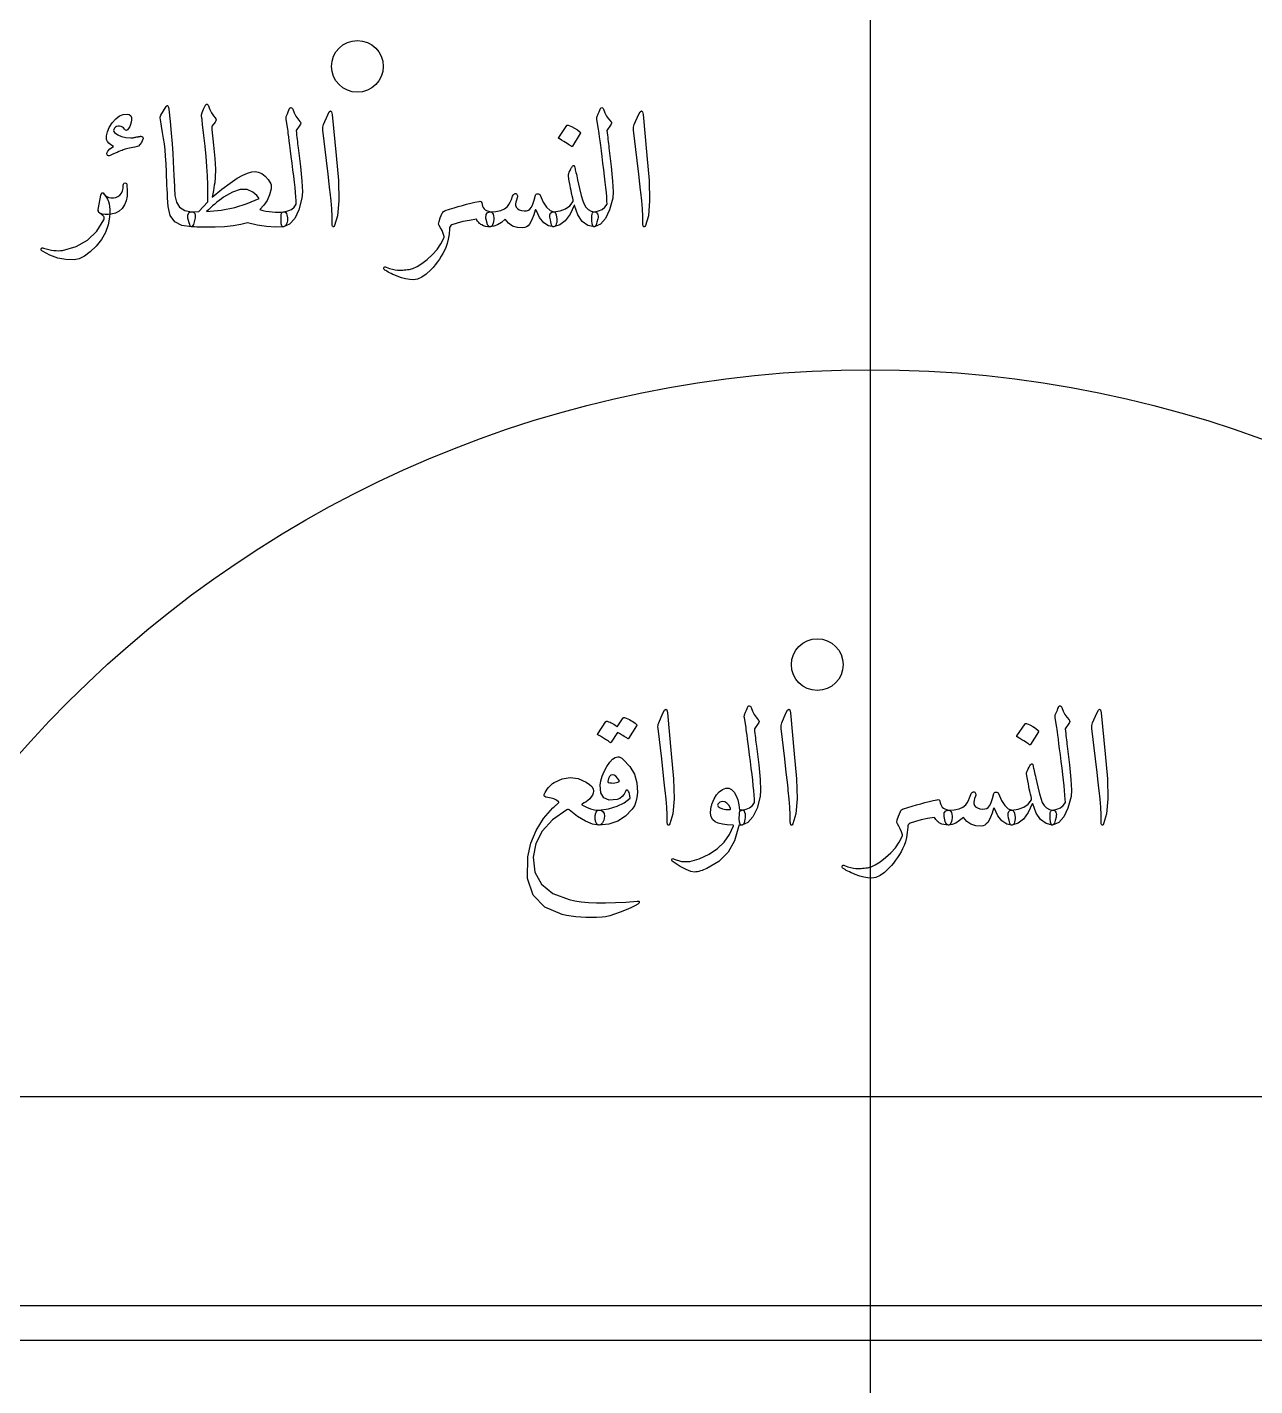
# Model space of a CAD drawing. Header units: millimetres. Extents: x -91 to 91, y -91 to 118.
# Drawn here: x -26.08 to 11.89, y 3.65 to 45.69 of the extents above; entities that cross this region are included whole.
import ezdxf

# ---------------------------------------------------------------- set-up
doc = ezdxf.new("R2010")
doc.units = ezdxf.units.MM
for name, color, linetype in [('ENGRAVE', 7, 'Continuous'), ('ENGRAVE_FINE', 8, 'Continuous'), ('TEXT', 5, 'Continuous')]:
    doc.layers.add(name, color=color, linetype=linetype)

msp = doc.modelspace()

# ---------------------------------------------------------------- linework, layer by layer
at = {"layer": 'ENGRAVE'}
msp.add_lwpolyline([(0, -81.9), (0, 81.9)], dxfattribs=at)
msp.add_lwpolyline([(0, -81.9), (0, 81.9)], dxfattribs=at)
for centre, radius in [((0, 0), 90.5359), ((0, 0), 88.1535), ((0, 0), 83.7291), ((0, 0), 81.9), ((0, 23.4034), 58.4966), ((0, 0), 53.6109), ((-15.8684, 44.4789), 0.8), ((0, 0), 35.0931), ((-1.6431, 25.9652), 0.8)]:
    msp.add_circle(centre, radius, dxfattribs=at)
msp.add_arc((0, 87.485), 102.6048, 219.725372, 320.274628, dxfattribs=at)
at = {"layer": 'ENGRAVE_FINE'}
for points in [[(70.1335, 12.5914), (-70.1335, 12.5914)], [(62.5216, 6.129), (-62.5216, 6.129)], [(61.0906, 5.049), (-61.0906, 5.049)]]:
    msp.add_lwpolyline(points, dxfattribs=at)
at = {"layer": 'TEXT'}
for points in [[(-19.2731, 39.6379), (-19.4804, 39.5811), (-19.7149, 39.5398), (-19.9764, 39.5139), (-20.2651, 39.5036), (-20.4099, 39.5017), (-20.5396, 39.501), (-20.654, 39.5017), (-20.7533, 39.5036), (-20.8374, 39.5062), (-20.9064, 39.5088), (-20.9601, 39.5113), (-20.9987, 39.5139), (-21.0191, 39.5252), (-21.0388, 39.5488), (-21.0578, 39.5846), (-21.0762, 39.6327), (-21.1121, 39.7784), (-21.1111, 39.8846), (-21.0733, 39.9515), (-20.9987, 39.9789), (-20.7766, 39.9841), (-20.4924, 40.2889), (-20.4927, 40.5433), (-20.4989, 40.8107), (-20.5108, 41.091), (-20.5286, 41.3842), (-20.5522, 41.69), (-20.5815, 42.008), (-20.6167, 42.3384), (-20.6577, 42.681), (-20.6628, 42.73), (-20.6674, 42.774), (-20.6718, 42.8127), (-20.6758, 42.8463), (-20.6799, 42.8747), (-20.6842, 42.8979), (-20.6889, 42.916), (-20.6939, 42.9289), (-20.6939, 42.978), (-20.6732, 43.0529), (-20.6319, 43.1537), (-20.5699, 43.2803), (-20.5615, 43.2938), (-20.5518, 43.3035), (-20.5409, 43.3093), (-20.5286, 43.3113), (-20.5163, 43.309), (-20.5053, 43.3022), (-20.4957, 43.2909), (-20.4873, 43.2751), (-20.433, 43.1463), (-20.3788, 43.0387), (-20.3245, 42.9525), (-20.2703, 42.8876), (-20.247, 42.8579), (-20.2393, 42.8256), (-20.247, 42.7907), (-20.2703, 42.7533), (-20.3581, 42.6396), (-20.3688, 42.6209), (-20.3749, 42.5957), (-20.3765, 42.5641), (-20.3736, 42.526), (-20.3164, 42.0377), (-20.2793, 41.627), (-20.2622, 41.2938), (-20.2651, 41.038), (-20.269, 40.9923), (-20.2754, 40.9379), (-20.2845, 40.8748), (-20.2961, 40.803), (-20.31, 40.7227), (-20.3258, 40.6344), (-20.3436, 40.538), (-20.3633, 40.4335), (-20.0659, 40.6754), (-19.8092, 40.8688), (-19.5931, 41.0138), (-19.4178, 41.1104), (-19.2657, 41.1727), (-19.1349, 41.2098), (-19.0255, 41.2218), (-18.9373, 41.2085), (-18.822, 41.1604), (-18.719, 41.0832), (-18.6283, 40.977), (-18.5498, 40.8417), (-18.5395, 40.8149), (-18.5343, 40.781), (-18.5343, 40.74), (-18.5395, 40.6919), (-18.5886, 40.5023), (-18.6635, 40.3315), (-18.7642, 40.1794), (-18.8908, 40.0461), (-18.7933, 40.0223), (-18.6971, 40.0028), (-18.6021, 39.9875), (-18.5085, 39.9763), (-18.4162, 39.9697), (-18.3251, 39.9679), (-18.2353, 39.971), (-18.1469, 39.9789), (-18.1139, 39.977), (-18.0874, 39.9608), (-18.0674, 39.9305), (-18.0539, 39.8859), (-18.0367, 39.7926), (-18.0319, 39.7141), (-18.0393, 39.6505), (-18.059, 39.6018), (-18.0858, 39.5633), (-18.1094, 39.5359), (-18.1297, 39.5194), (-18.1469, 39.5139), (-18.4071, 39.5062), (-18.6816, 39.5243), (-18.9703, 39.5682), (-19.2731, 39.6379)], [(-22.683, 41.9938), (-22.7503, 41.9812), (-22.8128, 41.9693), (-22.8704, 41.958), (-22.9232, 41.9473), (-22.9709, 41.937), (-23.013, 41.9267), (-23.0497, 41.9163), (-23.0808, 41.906), (-23.1125, 41.8942), (-23.1506, 41.8795), (-23.1951, 41.8619), (-23.2461, 41.8414), (-23.3036, 41.8177), (-23.3676, 41.7904), (-23.4379, 41.7596), (-23.5148, 41.7252), (-23.5461, 41.7148), (-23.5729, 41.7148), (-23.5952, 41.7252), (-23.613, 41.7458), (-23.6236, 41.7965), (-23.5936, 41.8556), (-23.5229, 41.9231), (-23.4115, 41.999), (-23.4967, 42.0474), (-23.5613, 42.0997), (-23.6052, 42.1559), (-23.6285, 42.216), (-23.633, 42.3293), (-23.6052, 42.4523), (-23.5451, 42.5851), (-23.4528, 42.7275), (-23.3427, 42.855), (-23.2293, 42.9432), (-23.1128, 42.9919), (-22.993, 43.0013), (-22.9261, 42.9845), (-22.8806, 42.9496), (-22.8564, 42.8967), (-22.8535, 42.8256), (-22.8651, 42.7488), (-22.8845, 42.6784), (-22.9116, 42.6144), (-22.9465, 42.557), (-22.9814, 42.5166), (-23.0137, 42.4988), (-23.0434, 42.5037), (-23.0705, 42.5311), (-23.1015, 42.5721), (-23.1376, 42.6022), (-23.179, 42.6212), (-23.2255, 42.6293), (-23.2742, 42.6293), (-23.3172, 42.619), (-23.3543, 42.5983), (-23.3856, 42.5673), (-23.4086, 42.5298), (-23.4153, 42.495), (-23.406, 42.4627), (-23.3805, 42.433), (-23.2849, 42.3623), (-23.1686, 42.3103), (-23.0317, 42.277), (-22.8742, 42.2625), (-22.8604, 42.263), (-22.8451, 42.2644), (-22.8281, 42.2668), (-22.8096, 42.2702), (-22.7894, 42.2743), (-22.7676, 42.2786), (-22.7442, 42.2833), (-22.7192, 42.2883), (-22.692, 42.2933), (-22.6675, 42.298), (-22.6455, 42.3024), (-22.6262, 42.3064), (-22.6091, 42.3098), (-22.5939, 42.3122), (-22.5806, 42.3137), (-22.5693, 42.3141), (-22.548, 42.3119), (-22.5306, 42.3051), (-22.517, 42.2938), (-22.5073, 42.278), (-22.5012, 42.2628), (-22.4983, 42.2483), (-22.4986, 42.2344), (-22.5022, 42.2211), (-22.5522, 42.1275), (-22.599, 42.0584), (-22.6426, 42.0138), (-22.683, 41.9938)], [(-21.784, 43.2338), (-21.774, 43.2493), (-21.7647, 43.2596), (-21.7559, 43.2648), (-21.7479, 43.2648), (-21.7356, 43.258), (-21.7246, 43.2376), (-21.7149, 43.2037), (-21.7065, 43.1563), (-21.6639, 42.7704), (-21.629, 42.4136), (-21.6019, 42.0858), (-21.5825, 41.7872), (-21.5701, 41.5317), (-21.5586, 41.3028), (-21.5482, 41.1003), (-21.5386, 40.9244), (-21.5304, 40.7749), (-21.5238, 40.6518), (-21.5188, 40.5553), (-21.5154, 40.4852), (-21.4695, 40.2753), (-21.3681, 40.121), (-21.2112, 40.0222), (-20.9987, 39.9789), (-20.9396, 39.9634), (-20.9019, 39.9272), (-20.8854, 39.8704), (-20.8902, 39.7929), (-20.9145, 39.6709), (-20.9406, 39.5837), (-20.9687, 39.5314), (-20.9987, 39.5139), (-21.2977, 39.5533), (-21.518, 39.6715), (-21.6594, 39.8685), (-21.722, 40.1442), (-21.7319, 40.2761), (-21.7408, 40.4084), (-21.7487, 40.5409), (-21.7556, 40.6738), (-21.7619, 40.807), (-21.7679, 40.9405), (-21.7735, 41.0744), (-21.7789, 41.2085), (-21.7886, 41.4644), (-21.8021, 41.6948), (-21.8196, 41.8997), (-21.8409, 42.0791), (-21.8661, 42.2513), (-21.8951, 42.4349), (-21.928, 42.6298), (-21.9649, 42.8359), (-21.9697, 42.8731), (-21.9687, 42.907), (-21.962, 42.9377), (-21.9494, 42.9651)], [(-18.0694, 42.9238), (-18.0345, 43.0081), (-18.0074, 43.0749), (-17.988, 43.1243), (-17.9764, 43.1563), (-17.9673, 43.1766), (-17.9557, 43.1911), (-17.9415, 43.1999), (-17.9247, 43.2028), (-17.9056, 43.1995), (-17.8898, 43.1899), (-17.8772, 43.1737), (-17.8679, 43.1511), (-17.8249, 43.0403), (-17.7736, 42.9406), (-17.7138, 42.8518), (-17.6457, 42.774), (-17.6267, 42.7491), (-17.6212, 42.721), (-17.6292, 42.6897), (-17.6509, 42.6551), (-17.7645, 42.495), (-17.7568, 42.4233), (-17.749, 42.3529), (-17.7413, 42.2838), (-17.7335, 42.216), (-17.7258, 42.1495), (-17.718, 42.0842), (-17.7103, 42.0203), (-17.7025, 41.9577), (-17.6312, 41.3777), (-17.5876, 40.9244), (-17.5718, 40.5976), (-17.5837, 40.3974), (-17.6812, 40.0341), (-17.8085, 39.7658), (-17.9654, 39.5924), (-18.152, 39.5139), (-18.1572, 39.5139), (-18.1624, 39.5139), (-18.1675, 39.5139), (-18.1727, 39.5139), (-18.2034, 39.543), (-18.2231, 39.6095), (-18.2318, 39.7135), (-18.2295, 39.8549), (-18.2247, 39.9072), (-18.2101, 39.9453), (-18.1859, 39.9692), (-18.152, 39.9789), (-18.0209, 40.0051), (-17.9118, 40.0525), (-17.8246, 40.1213), (-17.7594, 40.2114), (-17.7637, 40.3196), (-17.7716, 40.4426), (-17.7831, 40.5805), (-17.7981, 40.7332), (-17.8164, 40.9001), (-17.8375, 41.0806), (-17.8616, 41.2747), (-17.8885, 41.4823), (-17.9134, 41.6864), (-17.9363, 41.8698), (-17.9573, 42.0326), (-17.9764, 42.1746), (-17.9928, 42.2961), (-18.0061, 42.3968), (-18.0161, 42.4769), (-18.0229, 42.5363), (-18.0745, 42.8308), (-18.0761, 42.8598), (-18.0758, 42.885), (-18.0736, 42.9063), (-18.0694, 42.9238)], [(-16.7881, 42.9754), (-16.7387, 43.071), (-16.699, 43.1046), (-16.6689, 43.0762), (-16.6486, 42.9858), (-16.5298, 41.72), (-16.459, 40.9431), (-16.4432, 40.3225), (-16.4823, 39.8581), (-16.5763, 39.5501), (-16.5934, 39.5249), (-16.6085, 39.5113), (-16.6218, 39.5094), (-16.6331, 39.5191), (-16.6421, 39.5343), (-16.6486, 39.554), (-16.6525, 39.5782), (-16.6537, 39.6069), (-16.6537, 39.8307), (-16.6641, 40.068), (-16.6847, 40.3189), (-16.7157, 40.5834), (-16.7225, 40.6525), (-16.7429, 40.8391), (-16.7768, 41.1433), (-16.8242, 41.565), (-16.9379, 42.5001), (-16.9405, 42.5499), (-16.9379, 42.5957), (-16.9302, 42.6377), (-16.9172, 42.6758)], [(-8.4546, 42.9238), (-8.4197, 43.0081), (-8.3926, 43.0749), (-8.3732, 43.1243), (-8.3616, 43.1563), (-8.3526, 43.1766), (-8.3409, 43.1911), (-8.3267, 43.1999), (-8.3099, 43.2028), (-8.2909, 43.1995), (-8.2751, 43.1899), (-8.2625, 43.1737), (-8.2531, 43.1511), (-8.2102, 43.0403), (-8.1588, 42.9406), (-8.0991, 42.8518), (-8.0309, 42.774), (-8.0119, 42.7491), (-8.0064, 42.721), (-8.0145, 42.6897), (-8.0361, 42.6551), (-8.1498, 42.495), (-8.142, 42.4233), (-8.1343, 42.3529), (-8.1265, 42.2838), (-8.1188, 42.216), (-8.111, 42.1495), (-8.1033, 42.0842), (-8.0955, 42.0203), (-8.0878, 41.9577), (-8.0164, 41.3777), (-7.9728, 40.9244), (-7.957, 40.5976), (-7.9689, 40.3974), (-8.0665, 40.0341), (-8.1937, 39.7658), (-8.3506, 39.5924), (-8.5373, 39.5139), (-8.5424, 39.5139), (-8.5476, 39.5139), (-8.5528, 39.5139), (-8.5579, 39.5139), (-8.5886, 39.543), (-8.6083, 39.6095), (-8.617, 39.7135), (-8.6147, 39.8549), (-8.6099, 39.9072), (-8.5954, 39.9453), (-8.5712, 39.9692), (-8.5373, 39.9789), (-8.4062, 40.0051), (-8.297, 40.0525), (-8.2098, 40.1213), (-8.1446, 40.2114), (-8.149, 40.3196), (-8.1569, 40.4426), (-8.1683, 40.5805), (-8.1834, 40.7332), (-8.2016, 40.9001), (-8.2227, 41.0806), (-8.2468, 41.2747), (-8.2738, 41.4823), (-8.2986, 41.6864), (-8.3216, 41.8698), (-8.3425, 42.0326), (-8.3616, 42.1746), (-8.3781, 42.2961), (-8.3913, 42.3968), (-8.4013, 42.4769), (-8.4081, 42.5363), (-8.4598, 42.8308), (-8.4614, 42.8598), (-8.461, 42.885), (-8.4588, 42.9063), (-8.4546, 42.9238)], [(-7.1733, 42.9754), (-7.1239, 43.071), (-7.0842, 43.1046), (-7.0542, 43.0762), (-7.0338, 42.9858), (-6.915, 41.72), (-6.8443, 40.9431), (-6.8284, 40.3225), (-6.8675, 39.8581), (-6.9615, 39.5501), (-6.9786, 39.5249), (-6.9938, 39.5113), (-7.007, 39.5094), (-7.0183, 39.5191), (-7.0274, 39.5343), (-7.0338, 39.554), (-7.0377, 39.5782), (-7.039, 39.6069), (-7.039, 39.8307), (-7.0493, 40.068), (-7.07, 40.3189), (-7.101, 40.5834), (-7.1078, 40.6525), (-7.1281, 40.8391), (-7.162, 41.1433), (-7.2095, 41.565), (-7.3231, 42.5001), (-7.3257, 42.5499), (-7.3231, 42.5957), (-7.3154, 42.6377), (-7.3025, 42.6758)], [(-9.3897, 42.65), (-9.3833, 42.6564), (-9.3742, 42.6603), (-9.3626, 42.6616), (-9.3484, 42.6603), (-9.248, 42.6196), (-9.1534, 42.5699), (-9.0646, 42.5111), (-8.9816, 42.4433), (-8.9735, 42.433), (-8.9699, 42.4226), (-8.9709, 42.4123), (-8.9764, 42.402), (-9.2192, 42.0093), (-9.2283, 42), (-9.2399, 41.9977), (-9.2541, 42.0025), (-9.2709, 42.0145), (-9.2854, 42.0248), (-9.3083, 42.0403), (-9.3397, 42.061), (-9.3794, 42.0868), (-9.4281, 42.1178), (-9.4866, 42.154), (-9.5547, 42.1953), (-9.6325, 42.2418), (-9.6429, 42.2496), (-9.648, 42.2573), (-9.648, 42.2651), (-9.6429, 42.2728)], [(-9.3432, 41.1052), (-9.3419, 41.1281), (-9.3329, 41.1607), (-9.3161, 41.203), (-9.2916, 41.255), (-9.2654, 41.3044), (-9.2438, 41.3441), (-9.2267, 41.3742), (-9.2141, 41.3945), (-9.1902, 41.4107), (-9.1701, 41.4074), (-9.154, 41.3848), (-9.1417, 41.3428), (-9.1358, 41.3143), (-9.1282, 41.2802), (-9.119, 41.2406), (-9.1081, 41.1956), (-9.0964, 41.1454), (-9.0843, 41.0903), (-9.0718, 41.0304), (-9.0591, 40.9657), (-8.998, 40.6957), (-8.9441, 40.48), (-8.8973, 40.3186), (-8.8576, 40.2114), (-8.7988, 40.1174), (-8.7258, 40.0474), (-8.6386, 40.0012), (-8.5373, 39.9789), (-8.5082, 39.9731), (-8.483, 39.9608), (-8.4617, 39.9421), (-8.4443, 39.9169), (-8.43, 39.884), (-8.4236, 39.8472), (-8.4249, 39.8065), (-8.4339, 39.7619), (-8.4578, 39.6534), (-8.483, 39.5759), (-8.5095, 39.5294), (-8.5373, 39.5139), (-8.7423, 39.5588), (-8.9131, 39.6831), (-9.0497, 39.8869), (-9.1521, 40.1701), (-9.1569, 40.1801), (-9.1611, 40.1843), (-9.1647, 40.1827), (-9.1676, 40.1752), (-9.2922, 39.9014), (-9.4388, 39.6999), (-9.6074, 39.5708), (-9.7979, 39.5139), (-9.8195, 39.5159), (-9.8379, 39.5268), (-9.8531, 39.5469), (-9.865, 39.5759), (-9.8757, 39.6176), (-9.887, 39.6702), (-9.8989, 39.7338), (-9.9115, 39.8084), (-9.9141, 39.8811), (-9.896, 39.9337), (-9.8573, 39.9663), (-9.7979, 39.9789), (-9.5993, 40.0044), (-9.4323, 40.0654), (-9.297, 40.162), (-9.1934, 40.2941), (-9.1915, 40.3108), (-9.196, 40.3457), (-9.207, 40.3987), (-9.2244, 40.4697), (-9.2352, 40.5136), (-9.247, 40.5679), (-9.2597, 40.6325), (-9.2735, 40.7074), (-9.2885, 40.7923), (-9.3051, 40.8869), (-9.3234, 40.9912), (-9.3432, 41.1052)], [(-23.0601, 40.8727), (-23.035, 40.8688), (-23.0162, 40.8572), (-23.004, 40.8378), (-22.9982, 40.8107), (-22.9875, 40.6305), (-22.9969, 40.4671), (-23.0262, 40.3205), (-23.0756, 40.1907), (-23.146, 40.0816), (-23.2384, 39.997), (-23.3527, 39.9369), (-23.489, 39.9014), (-23.5845, 39.8901), (-23.675, 39.8924), (-23.7602, 39.9082), (-23.8403, 39.9376), (-23.8681, 39.9595), (-23.8842, 39.9944), (-23.8887, 40.0422), (-23.8816, 40.1029), (-23.8041, 40.4955), (-23.798, 40.5253), (-23.7899, 40.5472), (-23.7799, 40.5614), (-23.768, 40.5679), (-23.7547, 40.5672), (-23.7408, 40.5601), (-23.7263, 40.5466), (-23.7111, 40.5265), (-23.6721, 40.4826), (-23.622, 40.449), (-23.561, 40.4258), (-23.489, 40.4129), (-23.4141, 40.4122), (-23.3443, 40.4258), (-23.2797, 40.4536), (-23.2203, 40.4955), (-23.169, 40.5537), (-23.1338, 40.6247), (-23.1147, 40.7087), (-23.1118, 40.8055), (-23.1086, 40.8349), (-23.0989, 40.8559), (-23.0828, 40.8685), (-23.0601, 40.8727)], [(-23.706, 40.5265), (-23.6475, 40.4494), (-23.6013, 40.3728), (-23.5674, 40.297), (-23.5458, 40.2217), (-23.5335, 40.1416), (-23.5277, 40.0461), (-23.5284, 39.935), (-23.5355, 39.8084), (-23.5791, 39.5704), (-23.6633, 39.3421), (-23.7883, 39.1235), (-23.9539, 38.9146), (-24.1361, 38.7351), (-24.3104, 38.6046), (-24.477, 38.5233), (-24.6359, 38.491), (-24.8926, 38.5), (-25.1409, 38.5478), (-25.3809, 38.6343), (-25.6124, 38.7596), (-25.6285, 38.7703), (-25.6408, 38.7816), (-25.6492, 38.7935), (-25.6537, 38.8061), (-25.6547, 38.8206), (-25.6524, 38.8332), (-25.6469, 38.8439), (-25.6382, 38.8526), (-25.625, 38.8584), (-25.6111, 38.8604), (-25.5966, 38.8584), (-25.5814, 38.8526), (-25.4953, 38.8289), (-25.4128, 38.8093), (-25.3339, 38.794), (-25.2585, 38.7829), (-25.1863, 38.7762), (-25.117, 38.7745), (-25.0507, 38.7775), (-24.9872, 38.7855), (-24.5723, 38.9043), (-24.2213, 39.1006), (-23.9342, 39.3744), (-23.7111, 39.7257), (-23.7089, 39.7367), (-23.7072, 39.7542), (-23.7063, 39.7781), (-23.706, 39.8084), (-23.7144, 39.832), (-23.7395, 39.8614), (-23.7815, 39.8966), (-23.8403, 39.9376), (-23.8661, 39.9692), (-23.8816, 40.0073), (-23.8868, 40.0519), (-23.8816, 40.1029), (-23.8041, 40.4955), (-23.7883, 40.5459), (-23.7667, 40.5679), (-23.7392, 40.5614), (-23.706, 40.5265)], [(-19.1026, 40.5834), (-19.2812, 40.6647), (-19.4914, 40.666), (-19.7333, 40.5873), (-20.0068, 40.4284), (-20.0783, 40.3783), (-20.1482, 40.3263), (-20.2165, 40.2724), (-20.2832, 40.2166), (-20.3482, 40.1594), (-20.4117, 40.1016), (-20.4735, 40.0432), (-20.5338, 39.9841), (-20.0856, 40.0286), (-19.6658, 40.1106), (-19.2744, 40.2301), (-18.9115, 40.3871), (-18.9428, 40.4342), (-18.9851, 40.4826), (-19.0384, 40.5324), (-19.1026, 40.5834)], [(-11.7611, 39.9789), (-11.5822, 39.9892), (-11.433, 40.0202), (-11.3136, 40.0719), (-11.2238, 40.1442), (-11.1831, 40.2007), (-11.1437, 40.2721), (-11.1056, 40.3583), (-11.0688, 40.4594), (-11.0553, 40.4894), (-11.0404, 40.5123), (-11.0243, 40.5282), (-11.0068, 40.5369), (-10.9849, 40.5414), (-10.9655, 40.5395), (-10.9487, 40.5311), (-10.9345, 40.5162), (-10.9222, 40.4943), (-10.9164, 40.4697), (-10.917, 40.4426), (-10.9242, 40.4129), (-10.9506, 40.3364), (-10.9681, 40.2721), (-10.9765, 40.2201), (-10.9758, 40.1804), (-10.9584, 40.1239), (-10.9216, 40.0784), (-10.8654, 40.0438), (-10.7898, 40.0202), (-10.7059, 40.0093), (-10.6348, 40.0125), (-10.5767, 40.0299), (-10.5315, 40.0616), (-10.4837, 40.1252), (-10.4385, 40.2179), (-10.3959, 40.3396), (-10.3558, 40.4904), (-10.3497, 40.5085), (-10.3365, 40.5214), (-10.3161, 40.5291), (-10.2887, 40.5317), (-10.2628, 40.5291), (-10.2422, 40.5214), (-10.2267, 40.5085), (-10.2163, 40.4904), (-10.1221, 40.2782), (-10.02, 40.1223), (-9.9102, 40.0225), (-9.7927, 39.9789), (-9.7659, 39.9666), (-9.7423, 39.935), (-9.722, 39.884), (-9.7049, 39.8136), (-9.6978, 39.7577), (-9.6971, 39.7038), (-9.7029, 39.6518), (-9.7152, 39.6018), (-9.7297, 39.5633), (-9.7475, 39.5359), (-9.7685, 39.5194), (-9.7927, 39.5139), (-9.9587, 39.5459), (-10.1053, 39.6418), (-10.2325, 39.8016), (-10.3403, 40.0254), (-10.3458, 40.037), (-10.352, 40.0409), (-10.3588, 40.037), (-10.3662, 40.0254), (-10.4124, 39.8824), (-10.4579, 39.7632), (-10.5028, 39.6679), (-10.547, 39.5966), (-10.5906, 39.5485), (-10.6387, 39.5126), (-10.6913, 39.4891), (-10.7485, 39.4778), (-10.9183, 39.4891), (-11.0662, 39.5385), (-11.1922, 39.626), (-11.2961, 39.7516), (-11.4143, 39.6515), (-11.5312, 39.5785), (-11.6468, 39.5326), (-11.7611, 39.5139), (-11.7905, 39.521), (-11.8167, 39.5423), (-11.8396, 39.5779), (-11.8593, 39.6276), (-11.8938, 39.7813), (-11.889, 39.8911), (-11.8448, 39.9569), (-11.7611, 39.9789)], [(-11.7508, 39.5139), (-11.8318, 39.5175), (-11.9045, 39.5281), (-11.9687, 39.5459), (-12.0246, 39.5708), (-12.0496, 39.585), (-12.073, 39.6018), (-12.0948, 39.6211), (-12.115, 39.6431), (-12.1342, 39.667), (-12.1531, 39.6922), (-12.1717, 39.7186), (-12.1899, 39.7464), (-12.4056, 39.7141), (-12.6033, 39.6741), (-12.7828, 39.6263), (-12.9442, 39.5708), (-12.9781, 39.5517), (-13.0024, 39.5255), (-13.0169, 39.4923), (-13.0217, 39.4519), (-13.0346, 39.2863), (-13.0579, 39.1355), (-13.0915, 38.9995), (-13.1354, 38.8784), (-13.1788, 38.7838), (-13.2265, 38.6912), (-13.2783, 38.6004), (-13.3343, 38.5116), (-13.3945, 38.4251), (-13.4589, 38.3411), (-13.5276, 38.2598), (-13.6004, 38.181), (-13.7421, 38.0476), (-13.8781, 37.9524), (-14.0082, 37.8952), (-14.1325, 37.8762), (-14.2517, 37.8829), (-14.3766, 37.9033), (-14.5074, 37.9372), (-14.644, 37.9847), (-14.7108, 38.0126), (-14.7719, 38.0395), (-14.8271, 38.0655), (-14.8765, 38.0906), (-14.9204, 38.1143), (-14.9592, 38.1364), (-14.9927, 38.1569), (-15.0211, 38.1758), (-15.0383, 38.192), (-15.0483, 38.2094), (-15.0512, 38.2281), (-15.047, 38.2481), (-15.0366, 38.2646), (-15.0211, 38.2727), (-15.0005, 38.2724), (-14.9747, 38.2636), (-14.8736, 38.2272), (-14.7822, 38.2004), (-14.7005, 38.1832), (-14.6285, 38.1758), (-14.5912, 38.1739), (-14.5516, 38.1732), (-14.5098, 38.1739), (-14.4658, 38.1758), (-14.4194, 38.179), (-14.3708, 38.1836), (-14.32, 38.1894), (-14.2668, 38.1965), (-14.1545, 38.2275), (-14.024, 38.2895), (-13.8755, 38.3825), (-13.7089, 38.5065), (-13.5445, 38.6531), (-13.4028, 38.8139), (-13.2836, 38.9889), (-13.1871, 39.1781), (-13.1832, 39.1859), (-13.1819, 39.1936), (-13.1832, 39.2014), (-13.1871, 39.2091), (-13.2161, 39.3098), (-13.2516, 39.4003), (-13.2936, 39.4803), (-13.3421, 39.5501), (-13.3556, 39.5953), (-13.3446, 39.6741), (-13.3091, 39.7865), (-13.2491, 39.9324), (-13.2313, 39.9608), (-13.209, 39.9841), (-13.1822, 40.0022), (-13.1509, 40.0151), (-13.015, 40.058), (-12.8809, 40.099), (-12.7489, 40.1381), (-12.6187, 40.1752), (-12.4899, 40.2101), (-12.3617, 40.2424), (-12.2342, 40.2721), (-12.1073, 40.2992), (-12.0769, 40.3025), (-12.053, 40.2966), (-12.0356, 40.2818), (-12.0246, 40.2579), (-12.0143, 40.2036), (-11.9988, 40.1546), (-11.9781, 40.1106), (-11.9523, 40.0719), (-11.9184, 40.0409), (-11.8735, 40.0151), (-11.8176, 39.9944), (-11.7508, 39.9789), (-11.7178, 39.965), (-11.6914, 39.9389), (-11.6714, 39.9004), (-11.6578, 39.8497), (-11.6507, 39.7929), (-11.65, 39.7361), (-11.6559, 39.6792), (-11.6681, 39.6224), (-11.6849, 39.575), (-11.7043, 39.541), (-11.7262, 39.5207), (-11.7508, 39.5139)], [(-6.4194, 24.4618), (-6.37, 24.5573), (-6.3303, 24.5909), (-6.3003, 24.5625), (-6.2799, 24.4721), (-6.1611, 23.2063), (-6.0904, 22.4294), (-6.0746, 21.8088), (-6.1136, 21.3444), (-6.2076, 21.0364), (-6.2247, 21.0112), (-6.2399, 20.9976), (-6.2531, 20.9957), (-6.2644, 21.0054), (-6.2735, 21.0206), (-6.2799, 21.0403), (-6.2838, 21.0645), (-6.2851, 21.0932), (-6.2851, 21.317), (-6.2954, 21.5543), (-6.3161, 21.8052), (-6.3471, 22.0697), (-6.3539, 22.1388), (-6.3742, 22.3254), (-6.4081, 22.6296), (-6.4556, 23.0513), (-6.5693, 23.9864), (-6.5718, 24.0362), (-6.5693, 24.082), (-6.5615, 24.124), (-6.5486, 24.1621)], [(-3.893, 24.4101), (-3.8582, 24.4944), (-3.831, 24.5612), (-3.8117, 24.6106), (-3.8, 24.6426), (-3.791, 24.6629), (-3.7794, 24.6774), (-3.7652, 24.6862), (-3.7484, 24.6891), (-3.7293, 24.6858), (-3.7135, 24.6762), (-3.7009, 24.66), (-3.6916, 24.6374), (-3.6486, 24.5267), (-3.5973, 24.4269), (-3.5375, 24.3381), (-3.4694, 24.2603), (-3.4503, 24.2354), (-3.4449, 24.2073), (-3.4529, 24.176), (-3.4746, 24.1414), (-3.5882, 23.9813), (-3.5805, 23.9096), (-3.5727, 23.8392), (-3.565, 23.7701), (-3.5572, 23.7023), (-3.5495, 23.6358), (-3.5417, 23.5705), (-3.534, 23.5066), (-3.5262, 23.444), (-3.4549, 22.864), (-3.4113, 22.4107), (-3.3954, 22.0839), (-3.4074, 21.8837), (-3.5049, 21.5204), (-3.6321, 21.2521), (-3.7891, 21.0787), (-3.9757, 21.0002), (-3.9809, 21.0002), (-3.986, 21.0002), (-3.9912, 21.0002), (-3.9964, 21.0002), (-4.027, 21.0293), (-4.0467, 21.0958), (-4.0555, 21.1998), (-4.0532, 21.3412), (-4.0484, 21.3935), (-4.0338, 21.4316), (-4.0096, 21.4555), (-3.9757, 21.4652), (-3.8446, 21.4914), (-3.7355, 21.5388), (-3.6483, 21.6076), (-3.5831, 21.6977), (-3.5874, 21.8059), (-3.5953, 21.9289), (-3.6068, 22.0668), (-3.6218, 22.2195), (-3.64, 22.3865), (-3.6612, 22.567), (-3.6853, 22.761), (-3.7122, 22.9686), (-3.7371, 23.1727), (-3.76, 23.3561), (-3.781, 23.5189), (-3.8, 23.661), (-3.8165, 23.7824), (-3.8298, 23.8831), (-3.8398, 23.9632), (-3.8465, 24.0226), (-3.8982, 24.3171), (-3.8998, 24.3462), (-3.8995, 24.3713), (-3.8972, 24.3926), (-3.893, 24.4101)], [(-2.6118, 24.4618), (-2.5624, 24.5573), (-2.5226, 24.5909), (-2.4926, 24.5625), (-2.4723, 24.4721), (-2.3534, 23.2063), (-2.2827, 22.4294), (-2.2669, 21.8088), (-2.306, 21.3444), (-2.3999, 21.0364), (-2.4171, 21.0112), (-2.4322, 20.9976), (-2.4455, 20.9957), (-2.4568, 21.0054), (-2.4658, 21.0206), (-2.4723, 21.0403), (-2.4761, 21.0645), (-2.4774, 21.0932), (-2.4774, 21.317), (-2.4878, 21.5543), (-2.5084, 21.8052), (-2.5394, 22.0697), (-2.5462, 22.1388), (-2.5666, 22.3254), (-2.6005, 22.6296), (-2.6479, 23.0513), (-2.7616, 23.9864), (-2.7642, 24.0362), (-2.7616, 24.082), (-2.7538, 24.124), (-2.7409, 24.1621)], [(5.7217, 24.4101), (5.7566, 24.4944), (5.7837, 24.5612), (5.8031, 24.6106), (5.8147, 24.6426), (5.8238, 24.6629), (5.8354, 24.6774), (5.8496, 24.6862), (5.8664, 24.6891), (5.8854, 24.6858), (5.9013, 24.6762), (5.9139, 24.66), (5.9232, 24.6374), (5.9662, 24.5267), (6.0175, 24.4269), (6.0772, 24.3381), (6.1454, 24.2603), (6.1644, 24.2354), (6.1699, 24.2073), (6.1618, 24.176), (6.1402, 24.1414), (6.0265, 23.9813), (6.0343, 23.9096), (6.042, 23.8392), (6.0498, 23.7701), (6.0575, 23.7023), (6.0653, 23.6358), (6.073, 23.5705), (6.0808, 23.5066), (6.0885, 23.444), (6.1599, 22.864), (6.2035, 22.4107), (6.2193, 22.0839), (6.2074, 21.8837), (6.1099, 21.5204), (5.9826, 21.2521), (5.8257, 21.0787), (5.6391, 21.0002), (5.6339, 21.0002), (5.6287, 21.0002), (5.6236, 21.0002), (5.6184, 21.0002), (5.5877, 21.0293), (5.568, 21.0958), (5.5593, 21.1998), (5.5616, 21.3412), (5.5664, 21.3935), (5.5809, 21.4316), (5.6052, 21.4555), (5.6391, 21.4652), (5.7702, 21.4914), (5.8793, 21.5388), (5.9665, 21.6076), (6.0317, 21.6977), (6.0274, 21.8059), (6.0194, 21.9289), (6.008, 22.0668), (5.993, 22.2195), (5.9747, 22.3865), (5.9536, 22.567), (5.9295, 22.761), (5.9025, 22.9686), (5.8777, 23.1727), (5.8548, 23.3561), (5.8338, 23.5189), (5.8147, 23.661), (5.7983, 23.7824), (5.785, 23.8831), (5.775, 23.9632), (5.7682, 24.0226), (5.7166, 24.3171), (5.7149, 24.3462), (5.7153, 24.3713), (5.7175, 24.3926), (5.7217, 24.4101)], [(7.003, 24.4618), (7.0524, 24.5573), (7.0921, 24.5909), (7.1222, 24.5625), (7.1425, 24.4721), (7.2613, 23.2063), (7.332, 22.4294), (7.3479, 21.8088), (7.3088, 21.3444), (7.2148, 21.0364), (7.1977, 21.0112), (7.1825, 20.9976), (7.1693, 20.9957), (7.158, 21.0054), (7.149, 21.0206), (7.1425, 21.0403), (7.1386, 21.0645), (7.1373, 21.0932), (7.1373, 21.317), (7.127, 21.5543), (7.1063, 21.8052), (7.0753, 22.0697), (7.0686, 22.1388), (7.0482, 22.3254), (7.0143, 22.6296), (6.9668, 23.0513), (6.8532, 23.9864), (6.8506, 24.0362), (6.8532, 24.082), (6.8609, 24.124), (6.8738, 24.1621)], [(-7.6439, 24.3171), (-7.6374, 24.3235), (-7.6284, 24.3274), (-7.6168, 24.3287), (-7.6026, 24.3274), (-7.5517, 24.3084), (-7.5025, 24.2874), (-7.4548, 24.2645), (-7.4088, 24.2396), (-7.3641, 24.2125), (-7.3203, 24.1828), (-7.2776, 24.1505), (-7.2357, 24.1156), (-7.2277, 24.1049), (-7.2241, 24.0936), (-7.2251, 24.0817), (-7.2306, 24.0691), (-7.4786, 23.6764), (-7.4853, 23.6713), (-7.4954, 23.6713), (-7.5086, 23.6764), (-7.5251, 23.6868), (-7.5364, 23.6963), (-7.5548, 23.7094), (-7.5803, 23.726), (-7.6129, 23.7462), (-7.6529, 23.7703), (-7.7007, 23.7985), (-7.7563, 23.831), (-7.8195, 23.8676), (-8.0159, 23.5628), (-8.0249, 23.5534), (-8.0365, 23.5512), (-8.0507, 23.556), (-8.0675, 23.568), (-8.0821, 23.5783), (-8.105, 23.5938), (-8.1363, 23.6145), (-8.176, 23.6403), (-8.2248, 23.6713), (-8.2832, 23.7074), (-8.3514, 23.7488), (-8.4292, 23.7953), (-8.4373, 23.803), (-8.4408, 23.8108), (-8.4398, 23.8185), (-8.4344, 23.8263), (-8.1812, 24.2034), (-8.1747, 24.2099), (-8.1657, 24.2138), (-8.1541, 24.2151), (-8.1399, 24.2138), (-8.0966, 24.1997), (-8.0546, 24.1834), (-8.0139, 24.1648), (-7.9745, 24.144), (-7.9364, 24.1212), (-7.8996, 24.0969), (-7.8641, 24.0709), (-7.8299, 24.0433)], [(4.7866, 24.1363), (4.7931, 24.1427), (4.8021, 24.1466), (4.8137, 24.1479), (4.8279, 24.1466), (4.9283, 24.1059), (5.023, 24.0562), (5.1118, 23.9974), (5.1947, 23.9296), (5.2028, 23.9193), (5.2064, 23.9089), (5.2054, 23.8986), (5.1999, 23.8883), (4.9571, 23.4956), (4.948, 23.4863), (4.9364, 23.484), (4.9222, 23.4888), (4.9054, 23.5008), (4.8909, 23.5111), (4.868, 23.5266), (4.8366, 23.5473), (4.7969, 23.5731), (4.7482, 23.6041), (4.6897, 23.6403), (4.6216, 23.6816), (4.5438, 23.7281), (4.5334, 23.7359), (4.5283, 23.7436), (4.5283, 23.7514), (4.5334, 23.7591)], [(-7.8092, 23.1133), (-7.7737, 23.1081), (-7.7343, 23.0926), (-7.691, 23.0668), (-7.6439, 23.0306), (-7.4421, 22.8156), (-7.3016, 22.5734), (-7.2225, 22.3041), (-7.2047, 22.0077), (-7.2206, 21.8533), (-7.2525, 21.7158), (-7.3006, 21.595), (-7.3649, 21.491), (-7.5732, 21.2763), (-7.8157, 21.1229), (-8.0924, 21.0309), (-8.4034, 21.0002), (-8.4347, 21.0077), (-8.4615, 21.0299), (-8.4838, 21.0671), (-8.5015, 21.1191), (-8.5081, 21.1478), (-8.5125, 21.1772), (-8.5146, 21.2072), (-8.5144, 21.2379), (-8.5127, 21.2682), (-8.5099, 21.2973), (-8.5062, 21.3251), (-8.5015, 21.3515), (-8.4876, 21.3974), (-8.4666, 21.4316), (-8.4386, 21.4542), (-8.4034, 21.4652), (-8.1005, 21.5059), (-7.8376, 21.5815), (-7.6148, 21.6919), (-7.4321, 21.8372), (-7.4408, 21.9098), (-7.4514, 21.9676), (-7.464, 22.0106), (-7.4786, 22.0387), (-7.496, 22.0629), (-7.5121, 22.0787), (-7.527, 22.0862), (-7.5406, 22.0852), (-7.5499, 22.082), (-7.5573, 22.0774), (-7.5628, 22.0716), (-7.5664, 22.0645), (-7.6161, 21.9625), (-7.6775, 21.8837), (-7.7504, 21.8282), (-7.835, 21.7959), (-8.0808, 21.7768), (-8.2497, 21.8437), (-8.3417, 21.9964), (-8.3569, 22.235), (-8.3362, 22.3719), (-8.2949, 22.514), (-8.2329, 22.6612), (-8.1502, 22.8137), (-8.063, 22.9448), (-7.9771, 23.0384), (-7.8925, 23.0946), (-7.8092, 23.1133)], [(4.8331, 22.5915), (4.8344, 22.6144), (4.8434, 22.647), (4.8602, 22.6893), (4.8848, 22.7413), (4.9109, 22.7907), (4.9325, 22.8304), (4.9497, 22.8605), (4.9623, 22.8808), (4.9861, 22.897), (5.0062, 22.8937), (5.0223, 22.8711), (5.0346, 22.8292), (5.0406, 22.8006), (5.0481, 22.7665), (5.0573, 22.727), (5.0682, 22.6819), (5.08, 22.6317), (5.0921, 22.5766), (5.1045, 22.5167), (5.1172, 22.452), (5.1783, 22.1821), (5.2322, 21.9664), (5.279, 21.8049), (5.3187, 21.6977), (5.3775, 21.6037), (5.4505, 21.5337), (5.5377, 21.4875), (5.6391, 21.4652), (5.6681, 21.4594), (5.6933, 21.4471), (5.7146, 21.4284), (5.7321, 21.4032), (5.7463, 21.3703), (5.7527, 21.3335), (5.7514, 21.2928), (5.7424, 21.2482), (5.7185, 21.1397), (5.6933, 21.0622), (5.6668, 21.0157), (5.6391, 21.0002), (5.434, 21.0451), (5.2632, 21.1694), (5.1266, 21.3732), (5.0243, 21.6564), (5.0194, 21.6664), (5.0152, 21.6706), (5.0117, 21.669), (5.0088, 21.6615), (4.8841, 21.3877), (4.7375, 21.1862), (4.569, 21.0571), (4.3784, 21.0002), (4.3568, 21.0022), (4.3384, 21.0131), (4.3232, 21.0332), (4.3113, 21.0622), (4.3006, 21.1039), (4.2893, 21.1565), (4.2774, 21.2201), (4.2648, 21.2947), (4.2622, 21.3674), (4.2803, 21.42), (4.319, 21.4526), (4.3784, 21.4652), (4.577, 21.4907), (4.744, 21.5517), (4.8793, 21.6483), (4.9829, 21.7804), (4.9849, 21.7972), (4.9803, 21.832), (4.9694, 21.885), (4.9519, 21.956), (4.9411, 21.9999), (4.9293, 22.0542), (4.9166, 22.1188), (4.9028, 22.1937), (4.8878, 22.2786), (4.8712, 22.3732), (4.853, 22.4775), (4.8331, 22.5915)], [(-8.7908, 22.328), (-8.6898, 22.2586), (-8.6191, 22.1898), (-8.5787, 22.1217), (-8.5687, 22.0542), (-8.5777, 21.9909), (-8.5997, 21.9302), (-8.6346, 21.8721), (-8.6823, 21.8165), (-8.7372, 21.7658), (-8.7934, 21.7222), (-8.8509, 21.6858), (-8.9097, 21.6564), (-8.9248, 21.6502), (-8.929, 21.6422), (-8.9223, 21.6321), (-8.9045, 21.6202), (-8.7802, 21.5543), (-8.6552, 21.5065), (-8.5296, 21.4768), (-8.4034, 21.4652), (-8.3207, 21.4497), (-8.2639, 21.4135), (-8.2329, 21.3567), (-8.2277, 21.2792), (-8.2464, 21.1572), (-8.2819, 21.07), (-8.3343, 21.0177), (-8.4034, 21.0002), (-8.5984, 21.0299), (-8.8167, 21.1191), (-9.0582, 21.2676), (-9.323, 21.4755), (-9.3388, 21.4833), (-9.3553, 21.4859), (-9.3724, 21.4833), (-9.3901, 21.4755), (-9.829, 21.1646), (-10.1483, 20.8155), (-10.3482, 20.4284), (-10.4286, 20.0031), (-10.3769, 19.5417), (-10.1754, 19.17), (-9.8241, 18.8881), (-9.323, 18.696), (-9.1475, 18.6589), (-8.9465, 18.6301), (-8.72, 18.6098), (-8.4679, 18.5978), (-8.1907, 18.5949), (-7.8886, 18.6017), (-7.5617, 18.6182), (-7.2099, 18.6443), (-7.1847, 18.6469), (-7.166, 18.6443), (-7.1537, 18.6366), (-7.1479, 18.6237), (-7.1489, 18.6078), (-7.1569, 18.5914), (-7.1721, 18.5743), (-7.1944, 18.5565), (-7.2884, 18.5), (-7.4101, 18.439), (-7.5596, 18.3734), (-7.7369, 18.3033), (-7.9132, 18.2397), (-8.065, 18.1936), (-8.1922, 18.1648), (-8.2949, 18.1535), (-8.4702, 18.1458), (-8.6397, 18.1432), (-8.8034, 18.1458), (-8.9613, 18.1535), (-9.1131, 18.1664), (-9.2584, 18.1845), (-9.3973, 18.2078), (-9.5296, 18.2362), (-10.0747, 18.4635), (-10.4338, 18.8355), (-10.6068, 19.3521), (-10.5939, 20.0134), (-10.4993, 20.4416), (-10.3395, 20.8375), (-10.1144, 21.2011), (-9.8241, 21.5324), (-9.7968, 21.5569), (-9.7718, 21.5789), (-9.7491, 21.5982), (-9.7286, 21.615), (-9.7103, 21.6299), (-9.6943, 21.6435), (-9.6806, 21.6557), (-9.6691, 21.6667), (-9.6481, 21.6858), (-9.6368, 21.7016), (-9.6352, 21.7142), (-9.6433, 21.7235), (-9.7124, 21.7742), (-9.7905, 21.8127), (-9.8777, 21.8388), (-9.974, 21.8527), (-10.0353, 21.8643), (-10.0747, 21.8837), (-10.0921, 21.9108), (-10.0876, 21.9457), (-10.0602, 22.0056), (-10.0295, 22.0613), (-9.9956, 22.1128), (-9.9585, 22.1601), (-9.9184, 22.2038), (-9.8758, 22.2447), (-9.8306, 22.2826), (-9.7828, 22.3177), (-9.5367, 22.4346), (-9.2894, 22.4752), (-9.0408, 22.4397), (-8.7908, 22.328)], [(-7.9797, 22.5553), (-8.031, 22.5408), (-8.0714, 22.5024), (-8.1008, 22.4401), (-8.1192, 22.3538), (-8.1189, 22.3403), (-8.1179, 22.3306), (-8.1163, 22.3248), (-8.114, 22.3228), (-8.062, 22.3102), (-8.0094, 22.3035), (-7.9561, 22.3025), (-7.9022, 22.3073), (-7.8547, 22.3174), (-7.8157, 22.3319), (-7.785, 22.3509), (-7.7627, 22.3745), (-7.8208, 22.4575), (-7.8764, 22.5153), (-7.9293, 22.5479), (-7.9797, 22.5553)], [(-4.079, 20.9434), (-4.2001, 20.5181), (-4.4032, 20.162), (-4.6884, 19.8749), (-5.0555, 19.657), (-5.1068, 19.6348), (-5.1575, 19.615), (-5.2076, 19.5974), (-5.257, 19.582), (-5.3054, 19.5693), (-5.3526, 19.5594), (-5.3984, 19.5525), (-5.443, 19.5485), (-5.5541, 19.5643), (-5.7013, 19.6221), (-5.8847, 19.7219), (-6.1043, 19.8636), (-6.1279, 19.884), (-6.1417, 19.9036), (-6.1459, 19.9227), (-6.1404, 19.9411), (-6.1282, 19.9553), (-6.112, 19.9618), (-6.092, 19.9605), (-6.0681, 19.9514), (-5.8398, 19.8775), (-5.5838, 19.8778), (-5.2999, 19.9524), (-4.9883, 20.1013), (-4.7339, 20.274), (-4.5234, 20.4771), (-4.3567, 20.7106), (-4.234, 20.9744), (-4.235, 20.9838), (-4.2379, 20.9912), (-4.2427, 20.9967), (-4.2495, 21.0002), (-4.4274, 21.0106), (-4.5789, 21.0312), (-4.7039, 21.0622), (-4.8023, 21.1036), (-4.8785, 21.1675), (-4.9263, 21.256), (-4.9457, 21.369), (-4.9367, 21.5065), (-4.9338, 21.5248), (-4.9302, 21.5434), (-4.926, 21.5622), (-4.9212, 21.5815), (-4.9157, 21.6013), (-4.9095, 21.6221), (-4.9028, 21.6439), (-4.8953, 21.6667), (-4.8346, 21.8143), (-4.761, 21.9366), (-4.6745, 22.0338), (-4.575, 22.1058), (-4.4733, 22.1452), (-4.38, 22.1446), (-4.2951, 22.1039), (-4.2185, 22.0232), (-4.1517, 21.9108), (-4.101, 21.7804), (-4.0664, 21.6318), (-4.048, 21.4652), (-4.0379, 21.4654), (-4.028, 21.4659), (-4.0185, 21.4667), (-4.0093, 21.4678), (-4.0001, 21.4689), (-3.9906, 21.4697), (-3.9807, 21.4702), (-3.9705, 21.4704), (-3.9357, 21.4629), (-3.9085, 21.4407), (-3.8892, 21.4035), (-3.8775, 21.3515), (-3.8727, 21.2944), (-3.8737, 21.2366), (-3.8805, 21.1781), (-3.893, 21.1191), (-3.9095, 21.0671), (-3.9279, 21.0299), (-3.9483, 21.0077), (-3.9705, 21.0002), (-4.0687, 21.0002), (-4.0693, 20.9909), (-4.0713, 20.9783), (-4.0745, 20.9624), (-4.079, 20.9434)], [(2.4152, 21.4652), (2.5941, 21.4755), (2.7433, 21.5065), (2.8627, 21.5582), (2.9525, 21.6305), (2.9932, 21.687), (3.0326, 21.7584), (3.0707, 21.8446), (3.1075, 21.9457), (3.1211, 21.9757), (3.1359, 21.9986), (3.1521, 22.0145), (3.1695, 22.0232), (3.1915, 22.0277), (3.2108, 22.0258), (3.2276, 22.0174), (3.2418, 22.0025), (3.2541, 21.9806), (3.2599, 21.956), (3.2593, 21.9289), (3.2522, 21.8992), (3.2257, 21.8227), (3.2082, 21.7584), (3.1998, 21.7064), (3.2005, 21.6667), (3.2179, 21.6102), (3.2547, 21.5647), (3.3109, 21.5301), (3.3865, 21.5065), (3.4704, 21.4956), (3.5415, 21.4988), (3.5996, 21.5162), (3.6448, 21.5479), (3.6926, 21.6115), (3.7378, 21.7042), (3.7804, 21.8259), (3.8205, 21.9767), (3.8266, 21.9948), (3.8398, 22.0077), (3.8602, 22.0154), (3.8876, 22.018), (3.9135, 22.0154), (3.9341, 22.0077), (3.9496, 21.9948), (3.96, 21.9767), (4.0543, 21.7645), (4.1563, 21.6086), (4.2661, 21.5088), (4.3836, 21.4652), (4.4104, 21.4529), (4.434, 21.4213), (4.4543, 21.3703), (4.4714, 21.2999), (4.4785, 21.244), (4.4792, 21.1901), (4.4734, 21.1381), (4.4611, 21.0881), (4.4466, 21.0496), (4.4288, 21.0222), (4.4078, 21.0057), (4.3836, 21.0002), (4.2176, 21.0322), (4.071, 21.1281), (3.9438, 21.2879), (3.836, 21.5117), (3.8305, 21.5233), (3.8243, 21.5272), (3.8176, 21.5233), (3.8101, 21.5117), (3.764, 21.3687), (3.7184, 21.2495), (3.6735, 21.1543), (3.6293, 21.0829), (3.5857, 21.0348), (3.5376, 20.9989), (3.485, 20.9754), (3.4278, 20.9641), (3.258, 20.9754), (3.1101, 21.0248), (2.9841, 21.1123), (2.8802, 21.2379), (2.762, 21.1378), (2.6451, 21.0648), (2.5295, 21.019), (2.4152, 21.0002), (2.3858, 21.0073), (2.3597, 21.0286), (2.3367, 21.0642), (2.317, 21.1139), (2.2825, 21.2676), (2.2873, 21.3774), (2.3316, 21.4433), (2.4152, 21.4652)], [(-4.327, 21.522), (-4.3813, 21.6167), (-4.4407, 21.6835), (-4.5053, 21.7226), (-4.575, 21.7339), (-4.6167, 21.7229), (-4.6538, 21.7054), (-4.6864, 21.6816), (-4.7145, 21.6512), (-4.7236, 21.6351), (-4.7248, 21.6176), (-4.7184, 21.5989), (-4.7042, 21.5789), (-4.6509, 21.532), (-4.5737, 21.5001), (-4.4727, 21.483), (-4.3477, 21.4807), (-4.3348, 21.4833), (-4.327, 21.491), (-4.3244, 21.504), (-4.327, 21.522)], [(2.4255, 21.0002), (2.3445, 21.0038), (2.2718, 21.0144), (2.2076, 21.0322), (2.1517, 21.0571), (2.1267, 21.0713), (2.1033, 21.0881), (2.0815, 21.1074), (2.0613, 21.1294), (2.0421, 21.1533), (2.0232, 21.1785), (2.0046, 21.2049), (1.9864, 21.2327), (1.7707, 21.2004), (1.5731, 21.1604), (1.3935, 21.1126), (1.2321, 21.0571), (1.1982, 21.038), (1.174, 21.0119), (1.1594, 20.9786), (1.1546, 20.9382), (1.1417, 20.7726), (1.1184, 20.6218), (1.0848, 20.4858), (1.0409, 20.3648), (0.9975, 20.2701), (0.9499, 20.1775), (0.898, 20.0867), (0.842, 19.9979), (0.7818, 19.9114), (0.7174, 19.8274), (0.6488, 19.7461), (0.5759, 19.6673), (0.4342, 19.5339), (0.2982, 19.4387), (0.1681, 19.3815), (0.0438, 19.3625), (-0.0754, 19.3692), (-0.2003, 19.3896), (-0.3311, 19.4235), (-0.4677, 19.471), (-0.5345, 19.4989), (-0.5956, 19.5259), (-0.6508, 19.5518), (-0.7002, 19.5769), (-0.7441, 19.6006), (-0.7828, 19.6227), (-0.8164, 19.6432), (-0.8448, 19.6621), (-0.862, 19.6783), (-0.872, 19.6957), (-0.8749, 19.7144), (-0.8707, 19.7344), (-0.8603, 19.7509), (-0.8448, 19.759), (-0.8242, 19.7587), (-0.7983, 19.7499), (-0.6973, 19.7135), (-0.6059, 19.6867), (-0.5242, 19.6695), (-0.4522, 19.6621), (-0.4149, 19.6602), (-0.3753, 19.6595), (-0.3335, 19.6602), (-0.2894, 19.6621), (-0.2431, 19.6653), (-0.1945, 19.6699), (-0.1437, 19.6757), (-0.0905, 19.6828), (0.0218, 19.7138), (0.1523, 19.7758), (0.3008, 19.8688), (0.4674, 19.9928), (0.6318, 20.1394), (0.7736, 20.3002), (0.8927, 20.4752), (0.9893, 20.6644), (0.9931, 20.6722), (0.9944, 20.6799), (0.9931, 20.6877), (0.9893, 20.6954), (0.9602, 20.7962), (0.9247, 20.8866), (0.8827, 20.9666), (0.8343, 21.0364), (0.8207, 21.0816), (0.8317, 21.1604), (0.8672, 21.2728), (0.9273, 21.4187), (0.945, 21.4471), (0.9673, 21.4704), (0.9941, 21.4885), (1.0254, 21.5014), (1.1614, 21.5443), (1.2954, 21.5853), (1.4274, 21.6244), (1.5576, 21.6615), (1.6864, 21.6964), (1.8146, 21.7287), (1.9421, 21.7584), (2.069, 21.7855), (2.0994, 21.7888), (2.1233, 21.7829), (2.1407, 21.7681), (2.1517, 21.7442), (2.162, 21.6899), (2.1775, 21.6409), (2.1982, 21.597), (2.224, 21.5582), (2.2579, 21.5272), (2.3028, 21.5014), (2.3587, 21.4807), (2.4255, 21.4652), (2.4585, 21.4513), (2.4849, 21.4252), (2.505, 21.3867), (2.5185, 21.336), (2.5256, 21.2792), (2.5263, 21.2224), (2.5205, 21.1656), (2.5082, 21.1087), (2.4914, 21.0613), (2.472, 21.0274), (2.4501, 21.007), (2.4255, 21.0002)]]:
    msp.add_lwpolyline(points, close=True, dxfattribs=at)

doc.saveas('drawing.dxf')
